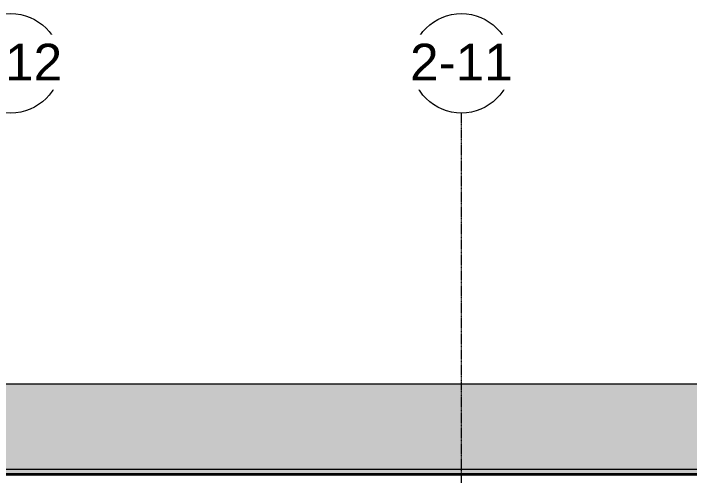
# Model space of a CAD drawing. Header units: inches. Extents: x 20478 to 36715, y -248 to 750.
# Drawn here: x 25031 to 25465.2, y 341 to 637.8 of the extents above; entities that cross this region are included whole.
import ezdxf

# ---------------------------------------------------------------- set-up
doc = ezdxf.new("R2010")
doc.units = ezdxf.units.IN
doc.header["$MEASUREMENT"] = 0
doc.linetypes.add('Grid Line 1_2_', pattern=[0.875, 0.5, -0.125, 0.125, -0.125])
for name, color, linetype, lineweight in [('A-ROOF', 132, 'Continuous', 13), ('S-GRID', 1, 'Continuous', 9), ('S-GRID-IDEN', 1, 'Continuous', 9)]:
    doc.layers.add(name, color=color, linetype=linetype, lineweight=lineweight)
doc.styles.add('Arial', font='arial.ttf', dxfattribs={"height": 23.60479})

# ---------------------------------------------------------------- blocks, each defined once
blk = doc.blocks.new('Grid - Grid Head - Circle-14747-Elevation - South')
at = {"layer": 'S-GRID-IDEN'}
blk.add_circle((23085.89, 605.76), 32, dxfattribs=at)

msp = doc.modelspace()

# ---------------------------------------------------------------- hatches: boundary and pattern name
at = {"layer": 'A-ROOF'}
for points in [[(26475.62039, 345.01146), (28230.94461, 345.01146), (28230.94461, 399.65729), (24722.21415, 399.65729), (24722.21415, 345.01146), (26441.06206, 345.01146)], [(28203.53706, 342.13397), (28230.94461, 342.13397), (28230.94461, 345.01146), (24722.21415, 345.01146), (24722.21415, 342.13397), (28168.97873, 342.13397)], [(26441.06206, 341.39698), (28230.82352, 341.39698), (28230.82352, 342.13397), (24729.34891, 342.13397), (24729.34891, 341.39698), (26371.94539, 341.39698)], [(28203.53706, 340.64633), (28230.82352, 340.64633), (28230.82352, 341.39698), (24729.34891, 341.39698), (24729.34891, 340.64633), (28168.97873, 340.64633)]]:
    msp.add_hatch(color=256, dxfattribs=at).paths.add_polyline_path(points, flags=0)

# ---------------------------------------------------------------- linework, layer by layer
for p, q in [((28230.94461, 399.65729), (24722.21415, 399.65729)), ((24722.21415, 345.01146), (28230.94461, 345.01146)), ((28230.94461, 342.13397), (24722.21415, 342.13397)), ((24729.34891, 341.39698), (28230.82352, 341.39698))]:
    msp.add_line(p, q, dxfattribs=at)
at = {"layer": 'S-GRID', "linetype": 'Grid Line 1_2_'}
msp.add_line((25318.71415, -132), (25318.71415, 573.76478), dxfattribs=at)
msp.add_line((25318.71415, -132), (25318.71415, 573.76478), dxfattribs=at)

# ---------------------------------------------------------------- block references
at = {"layer": 'S-GRID-IDEN'}
for p in [(1943.32392, 0), (2232.82392, 0)]:
    msp.add_blockref('Grid - Grid Head - Circle-14747-Elevation - South', p, dxfattribs=at)

# ---------------------------------------------------------------- next in the draw order: texts
at = {"layer": 'S-GRID-IDEN', "char_height": 23.60479, "width": 78.624, "attachment_point": 2, "line_spacing_factor": 0.938532, "style": 'Arial', "bg_fill": 3, "box_fill_scale": 1.25, "bg_fill_color": 0, "bg_fill_transparency": 0}
for s, insert in [('1-12', (25029.20799, 618.34727)), ('1-11', (25318.70799, 618.34727))]:
    msp.add_mtext(s, dxfattribs=dict(at, insert=insert))

# ---------------------------------------------------------------- next in the draw order: block references
at = {"layer": 'S-GRID-IDEN'}
for p in [(1943.32392, 0), (2232.82392, 0)]:
    msp.add_blockref('Grid - Grid Head - Circle-14747-Elevation - South', p, dxfattribs=at)

# ---------------------------------------------------------------- next in the draw order: texts
at = {"layer": 'S-GRID-IDEN', "char_height": 23.60479, "width": 78.624, "attachment_point": 2, "line_spacing_factor": 0.938532, "style": 'Arial', "bg_fill": 3, "box_fill_scale": 1.25, "bg_fill_color": 0, "bg_fill_transparency": 0}
for s, insert in [('2-12', (25029.20799, 618.34727)), ('2-11', (25318.70799, 618.34727))]:
    msp.add_mtext(s, dxfattribs=dict(at, insert=insert))

doc.saveas('drawing.dxf')
